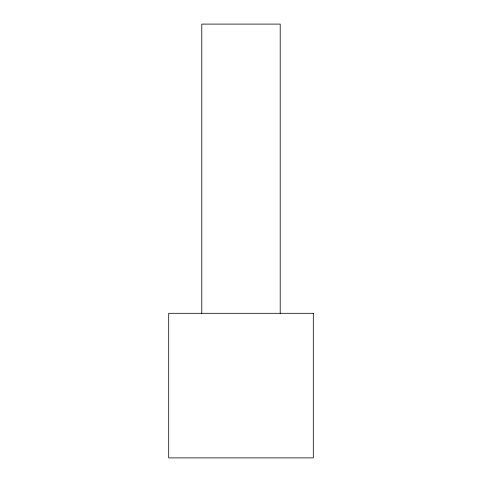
<?xml version="1.0" encoding="UTF-8"?>
<svg xmlns="http://www.w3.org/2000/svg" width="482" height="482" viewBox="0 0 482 482"><rect width="100%" height="100%" fill="white"/><g stroke="black" fill="none" stroke-linecap="round" stroke-linejoin="round"><path stroke-width="0.72" d="M280.205 313.3L280.205 24.1L201.795 24.1L201.795 313.3M313.3 313.3L168.7 313.3L168.7 457.9L313.3 457.9L313.3 313.3"/></g></svg>
